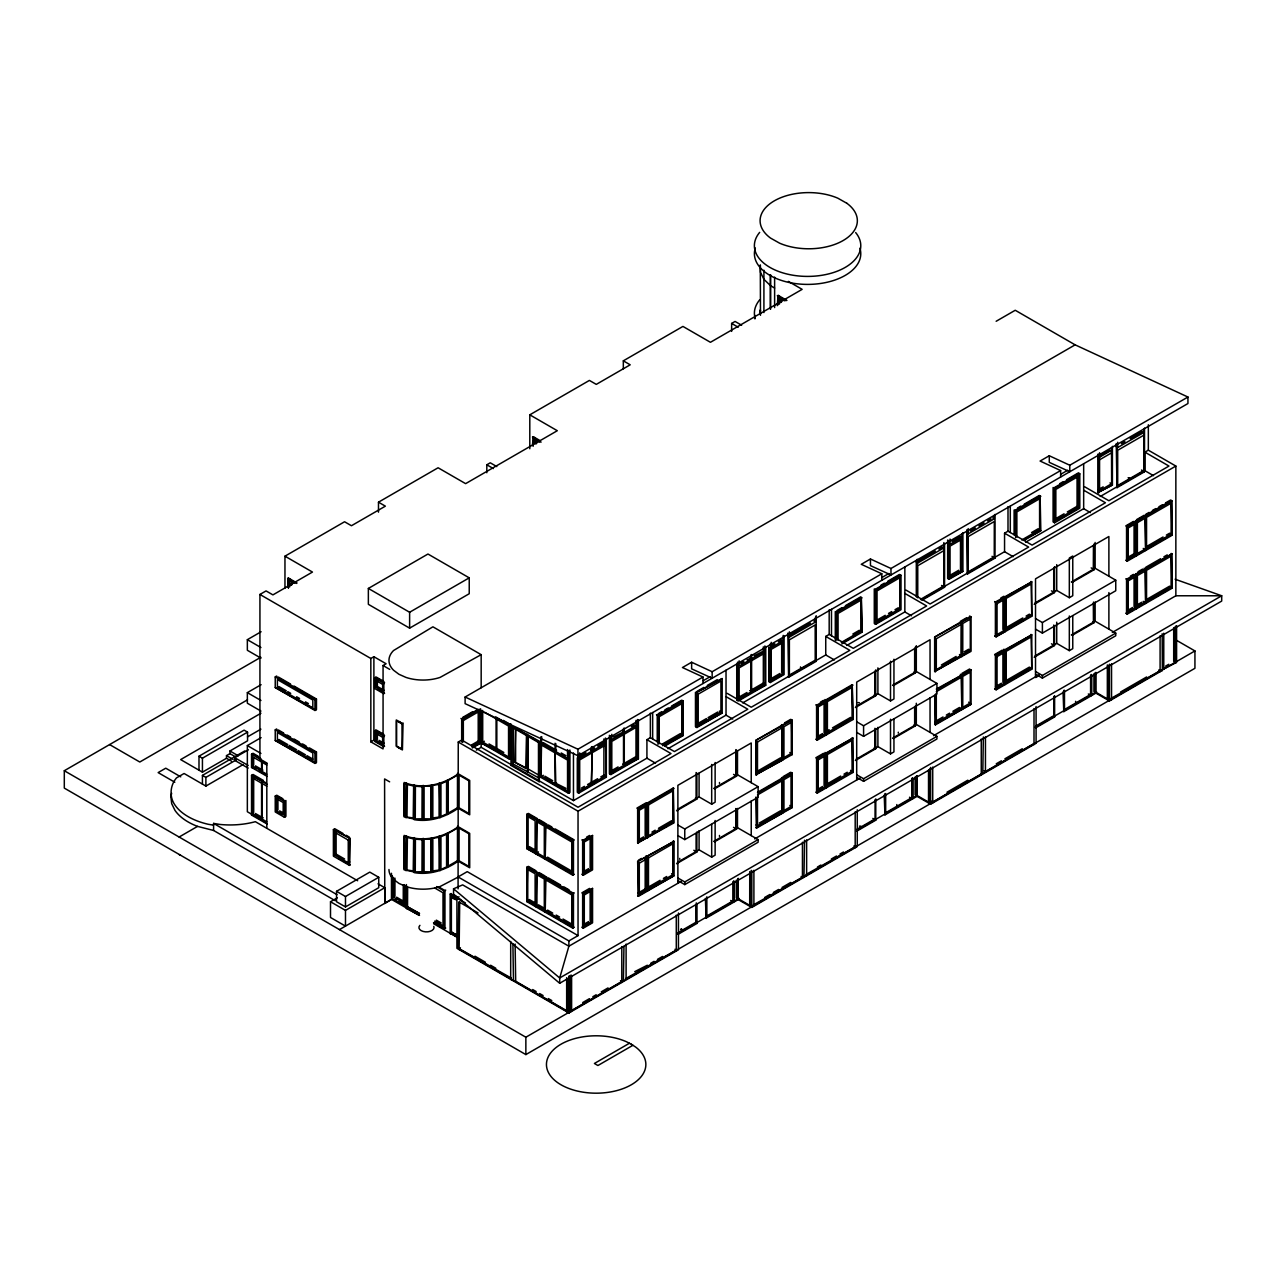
<?xml version="1.0" encoding="UTF-8"?>
<svg xmlns="http://www.w3.org/2000/svg" width="1286" height="1286" viewBox="0 0 1286 1286"><rect width="100%" height="100%" fill="white"/><g stroke="black" fill="none" stroke-linecap="round" stroke-linejoin="round"><path stroke-width="1.5" d="M458.25 808.219C445.47 817.14 429.862 822.349 414.221 819.68L414.349 784.653M422.113 818.796L415.265 818.893L415.41 785.601M458.25 773.802C442.85 784.974 422.178 789.668 404.125 782.467L404.125 816.883L414.349 819.069M421.969 819.407L422.113 786.116M422.885 819.745L423.174 785.328M458.25 861.154C445.47 870.092 429.862 875.3 414.221 872.631L414.349 837.604M422.113 871.731L415.265 871.844L415.41 838.552M458.25 826.737C442.85 837.909 422.178 842.603 404.125 835.418L404.125 869.834L414.349 872.021M421.969 872.342L422.113 839.067M422.885 872.68L423.174 838.279M171.649 793.237L170.845 796.693L171.697 803.654L174.976 810.373A59.269 34.224 0 0 0 197.546 826.384L213.589 830.467L335.244 900.698M406.649 817.221L405.99 817.719L406.408 782.74M413.642 818.009L406.987 817.076L407.389 783.833M413.224 818.571L413.642 785.328M406.649 870.172L405.99 870.654L406.408 835.675M413.642 870.96L406.987 870.027L407.389 836.784M413.224 871.522L413.642 838.279M402.422 723.471L396.281 719.935L396.281 746.394L402.422 749.947L403.065 722.989M405.781 784.074L404.351 783.447L404.351 816.112L405.781 816.755L406.424 783.576M405.781 837.009L404.351 836.382L404.351 869.063L405.781 869.69L406.424 836.527M284.962 588.12L284.962 556.179L344.568 521.762L351.448 525.733L385.366 506.154L378.486 502.183L378.486 512.166M378.486 502.183L438.092 467.766L465.612 483.649L557.304 430.714L529.8 414.831L529.8 448.766M529.8 414.831L589.406 380.415L596.286 384.385L630.204 364.806L623.324 360.836L623.324 368.809M623.324 360.836L682.93 326.419L710.435 342.301L802.142 289.35L788.382 281.409M266.813 828.297L266.813 763.868L259.933 759.897L259.933 594.453L266.057 590.917L272.921 594.888L312.466 572.061L284.962 556.179M287.63 586.384L288.385 578.009L297.098 583.04M532.468 445.02L533.208 436.645L540.152 440.664M777.291 305.666L778.046 295.298L786.936 300.426M486.815 472.734L486.815 464.793L490.255 462.799L496.798 466.593M731.638 331.386L731.638 323.429L735.078 321.452L741.636 325.229M289.012 579.295L288.257 579.729L293.964 583.105M533.095 446.338L533.835 437.931M777.917 304.991L778.673 296.584M260.945 658.127L247.346 650.282L247.346 639.689L261.106 631.747M368.359 588.441L427.965 554.025L469.229 577.848L469.229 593.73L409.623 628.147L368.359 604.324L368.359 588.441L409.623 612.265L469.229 577.848M1175.854 639.93L1194.935 650.941L1194.935 668.302L525.861 1054.584L64.3 788.109L64.3 770.732L260.785 657.291M260.945 711.078L247.346 703.217L247.346 692.64L261.106 684.699M294.012 686.049L316.469 699.021L316.469 709.615L314.974 710.483L275.236 687.544L275.236 676.95L276.731 676.082M247.475 699.841L139.788 762.019L109.599 744.578M275.236 687.544L315.729 710.049L315.729 699.455L275.992 676.516M277.39 687.399L312.82 707.847L312.82 700.034L277.39 679.587L277.39 687.399L278.885 686.531L286.264 690.791M260.929 713.248L180.651 759.592L202.432 772.163L226.497 758.274L231.464 761.135M198.992 770.185L198.992 756.2L244.115 730.143L247.555 732.136L247.555 740.816L229.937 750.992L229.937 753.644L234.904 756.506M370.834 658.48L373.888 656.712L386.121 663.769L383.067 665.537L383.067 748.918L370.834 741.861L370.834 658.48L259.933 594.453M198.992 756.2L202.432 758.193L247.555 732.136M247.475 736.894L260.913 729.146M275.236 676.95L314.974 699.889L316.469 699.021M226.497 758.274L226.497 755.621L229.937 753.644M258.197 818.009L247.346 811.755L247.346 745.575L261.106 737.634M309.556 747.97L316.469 751.972L316.469 762.55L314.974 763.418L275.236 740.479L275.236 729.901L276.731 729.033M202.432 784.09L202.432 775.394L244.838 750.911M248.118 768.08L234.711 760.347L234.711 757.695L248.359 749.818M374.676 677.883L383.839 683.171L383.839 693.765L374.676 688.476L374.676 677.883L376.171 677.015L383.823 681.435M202.432 775.394L205.889 777.387L236.431 759.769M996.152 321.275L1015.233 310.264L1075.128 344.841L1187.942 397.036L1187.942 403.531L577.944 755.718L465.114 703.651L465.114 697.028L1075.128 344.841M384.144 690.341L382.633 691.209L375.866 687.303L375.866 680.439L377.377 679.571L377.377 686.435L382.456 689.36M267.166 776.423L251.542 767.404L251.542 754.159L253.053 753.291L258.261 756.297M275.236 740.479L315.729 762.984L315.729 752.406L275.992 729.467M277.39 740.334L312.82 760.798L312.82 752.985L277.39 732.522L277.39 740.334L278.885 739.466L287.743 744.578M375.866 687.303L377.377 686.435M213.589 825.162L208.284 824.294A59.269 34.224 0 0 1 174.976 805.068C169.141 796.838 170.009 785.521 176.471 777.901L184.091 773.497L205.889 786.084L243.215 764.527M375.866 680.439L382.633 684.345L384.144 683.477M266.781 764.993L252.169 756.554L252.169 765.717L253.68 764.848L253.68 757.518M251.542 767.404L255.769 768.964M267.166 824.069L251.542 815.051L251.542 775.345L266.186 782.933M261.588 761.119L261.588 770.298L262.344 769.864M261.588 770.298L262.858 770.153L255.4 765.861M481.173 654.67L440.069 677.417A34.063 19.676 0 0 1 405.99 677.417L398.949 674.282L393.532 670.215A34.063 19.676 0 0 1 393.532 650.539L432.916 626.812L481.173 654.67L481.173 687.769M275.236 729.901L314.974 752.84L316.469 751.972M179.108 837.025L197.546 826.384M374.676 730.834L383.839 736.122L383.839 746.716L374.676 741.411L374.676 730.834L376.171 729.966L383.823 734.37M375.866 733.39L377.377 732.522L377.377 739.386L375.866 740.254L375.866 733.39L382.633 737.296L384.144 736.428M275.236 796.082L284.399 801.371L285.91 800.503L285.91 816.385L284.399 817.253L275.236 811.964L275.236 796.082L276.731 795.214L282.856 798.735M370.834 741.861L373.888 740.109L384.594 746.282M276.442 798.638L277.937 797.77L277.937 809.923L276.442 810.791L276.442 798.638L283.193 802.544L283.193 814.697L276.442 810.791M266.781 786.164L252.169 777.741L252.169 813.379L253.68 812.511L253.68 776.873M251.542 815.051L253.053 814.183M375.866 740.254L382.633 744.16L384.144 743.276L379.065 740.35M261.588 817.944L262.858 817.816L261.588 817.944L261.588 782.306M462.59 717.475L472.509 711.753M478.215 709.325L461.674 718.874L461.674 741.813M460.935 718.44L462.43 719.308L480.626 708.795M461.835 719.678L463.33 720.546L479.726 711.078L479.726 741.974L471.528 746.7M458.073 888.851L458.25 742.038L461.674 740.045L578.041 807.238L671.003 753.564L646.922 739.659L646.922 758.193L573.46 800.615L481.173 747.327L476.302 750.14M471.673 744.883L478.215 741.106L479.726 741.974M495.705 716.881L509.449 724.822L510.96 723.954L510.976 765.411L539.252 781.727L540.007 741.588L510.976 725.706L539.252 742.022L539.252 781.727M473.264 746.603L480.626 743.212L480.626 710.708M472.364 747.986L480.626 743.212M484.356 741.234L482.845 742.102L508.549 756.956L508.549 726.06L484.565 712.203M481.945 710.853L481.945 743.356L494.724 749.867M334.151 829.229L350.21 838.488L349.454 865.398L333.395 856.138L333.395 829.663L334.907 828.795L342.928 833.424M349.76 861.974L348.249 862.842L334.601 854.965L334.601 832.219L336.112 831.351L336.112 854.097L344.632 859.016M496.075 717.99L496.075 748.87L496.83 748.436L489.034 743.935M457.446 775.12L448.251 780.441L448.251 813.122L457.446 807.801L469.711 814.826L469.711 780.425L457.495 773.368L457.446 807.801M333.395 829.663L350.21 838.488M334.601 832.219L348.249 840.096L349.76 839.228M334.601 854.965L336.112 854.097M481.945 743.356L509.449 759.238L510.96 758.37M539.22 779.943L538.48 780.377L538.48 742.488L540.007 741.588M515.622 761.762L515.622 728.519L514.866 762.196L526.617 768.112L526.617 734.869L525.861 768.546L526.617 768.112M510.976 765.411L513.291 764.077L513.291 728.181M881.81 580.275L881.81 573.781L712.155 671.726L691.627 662.242L682.464 667.53L702.992 677.031L702.992 683.525M1060.628 477.042L1060.628 470.547L890.973 568.492L870.445 558.992L861.282 564.297L881.81 573.781M1187.942 397.036L1069.791 465.243L1049.28 455.758L1040.101 461.047L1060.628 470.547M555.07 743.228L555.07 750.285L555.809 749.851M555.07 750.285L556.565 750.285L543.335 742.649L541.84 743.517L567.544 758.354L567.544 749.529M513.291 764.077L539.188 778.143M465.114 697.028L577.944 749.224L702.992 677.031M336.53 891.327L369.789 872.117L378.743 877.293L378.743 887.71L345.484 906.919L336.53 901.743L336.53 891.327L345.484 896.503L378.743 877.293M703.249 680.68L710.081 676.741M882.067 577.43L888.899 573.492M1060.902 474.196L1067.718 470.258M543.335 775.297L541.84 776.165L567.544 791.003L567.544 760.122L541.84 745.269M540.924 736.782L540.924 777.403L541.679 736.605M579.761 756.409L585.998 752.792M594.55 747.857L590.676 750.092L591.431 750.526L592.171 746.571M597.668 746.057L603.906 742.456L605.401 743.324L579.697 758.177L579.697 752.873M613.406 736.974L624.273 731.573L624.273 728.037M631.313 726.638L634.432 724.838M635.991 720.401L635.991 723.938L637.647 723.841L636.747 724.372M740.752 663.447L743.871 661.647M746.989 659.847L751.619 658.046L751.619 654.526M753.982 655.812L764.993 650.33L764.093 650.845M771.439 645.733L774.847 643.772M778.271 641.794L781.679 639.817L783.19 640.685L783.19 635.397M789.62 635.236L810.485 623.18M917.995 561.114L935.404 551.067M938.876 549.058L942.349 547.048L943.86 547.932L917.754 562.995L916.259 562.127M951.962 541.502L960.497 536.583L962.008 537.452L962.008 533.915M970.174 530.989L975.399 527.983M978.871 525.974L984.095 522.952M987.568 520.959L991.056 518.949M1098.051 457.173L1109.995 450.261M1121.408 443.67L1124.896 441.661M1130.121 438.655L1142.29 431.63L1143.801 432.498L1117.695 447.56L1116.2 446.692M604.661 742.89L605.561 742.376M622.778 731.573L624.273 731.573M750.108 658.046L751.619 658.046M1097.906 458.121L1111.651 450.18M457.446 828.071L448.251 833.376L448.251 866.057L457.446 860.752L469.711 867.777L469.711 833.36L457.495 826.303L457.446 860.752M389.642 781.84L384.594 778.93L384.771 903.447L384.771 887.71L345.484 910.392L345.484 926.129L330.502 917.481L330.502 901.743L337.334 897.805M637.502 719.501L637.502 724.806L611.798 739.643L611.798 734.338M783.19 640.685L771.23 647.597L771.23 642.293M787.868 636.249L789.379 637.117L815.485 622.038L815.485 618.518M962.008 537.452L950.049 544.348L950.049 539.059M966.686 532.999L968.197 533.867L994.303 518.805L994.303 515.268M658.175 713.778L661.534 711.833M664.894 709.888L668.254 707.959M671.63 706.014L681.709 700.179L683.22 701.047L683.22 735.463L664.717 746.153M697.141 691.273L703.876 687.399M707.236 685.454L717.315 679.619M836.993 610.529L842.041 607.619M845.4 605.674L860.527 596.945M881.006 585.114L884.366 583.185M887.742 581.24L899.509 574.44L901.004 575.308L901.004 609.725L875.782 624.289L874.287 623.421L874.287 589.004L875.782 589.872L901.004 575.308M605.401 745.092L579.697 759.93L579.697 790.826L605.401 775.972L603.906 775.104L600.787 776.905M637.502 726.558L611.798 741.411L611.798 772.291L637.502 757.454L637.502 726.558L635.991 725.69L635.991 756.586L622.778 764.222L624.273 764.222L624.273 733.325M722.185 712.974L696.224 727.088L696.224 692.672L722.185 678.558L722.185 712.974L696.964 727.522L695.469 726.654L695.469 692.238M764.848 653.047L739.145 667.884L739.145 698.764L764.848 683.927L763.337 683.059L752.423 689.36M841.864 643.868L862.038 632.23L861.282 597.379L836.061 611.943L836.061 640.621M900.248 574.874L875.043 589.438L875.043 623.855L898.576 610.255M1098.051 458.925L1099.562 459.793L1111.506 452.897M656.487 714.743L657.998 715.611L683.22 701.047M696.224 692.672L722.185 678.558M835.305 640.187L835.305 611.509L836.816 612.377L862.038 597.813M943.86 550.649L917.754 565.711L917.754 597.829M1017.483 508.05L1020.843 506.105M1024.203 504.176L1039.329 495.431M1059.809 483.616L1063.168 481.671M1066.544 479.726L1078.311 472.926L1079.806 473.811L1079.806 508.211L1054.584 522.775L1053.089 521.907L1053.089 487.49L1054.584 488.358L1079.806 473.811M1143.801 435.215L1117.695 450.277L1117.695 486.397L1116.955 485.963L1143.045 470.901M1024.026 540.425L1040.84 530.716L1040.085 495.866L1014.863 510.429L1014.863 535.281M1079.05 473.361L1053.845 487.924L1053.845 522.341M1014.107 534.847L1014.107 509.995L1015.618 510.863L1040.84 496.3M698.218 694.151L720.932 681.033L720.932 711.93L698.218 725.047L698.218 694.151L696.723 693.283M899.75 577.8L877.036 590.917L877.036 621.797L899.75 608.68L899.75 577.8L898.255 576.932M1021.743 539.975L1039.586 529.671L1039.586 498.791L1016.872 511.908L1016.872 537.001M1078.552 476.286L1055.838 489.403L1055.838 520.283L1078.552 507.182L1078.552 476.286L1077.057 475.418L1077.057 506.314L1067.316 511.924M556.565 782.933L555.809 783.367L555.07 752.053L555.07 782.933L565.92 788.334M646.922 739.659L650.362 737.682L674.443 751.587L747.793 709.229L726.027 696.642M742.729 702.879L825.741 654.96L825.741 636.425L829.181 634.448L853.261 648.337L926.627 605.979L904.846 593.409M921.242 599.823L1004.559 551.71L1004.559 533.192L1007.999 531.198L1032.079 545.103L1105.446 502.746L1083.664 490.175M1100.253 496.476L1144.894 470.692L1144.894 452.158L1148.334 450.18L1175.854 466.062L1175.854 595.772L1112.31 632.455M574.215 874.303L572.704 875.171L526.858 848.696L526.858 814.279L528.369 813.411L537.532 818.716M527.758 816.562L535.121 820.822L535.121 851.702L527.758 847.458L527.758 816.562L529.269 815.694M540.924 777.403L568.444 793.285L569.939 792.417L569.939 750.059M581.32 788.157L584.439 786.357M587.557 784.556L597.668 778.705M611.847 770.523L618.084 766.922M739.193 696.996L746.989 692.495M771.439 678.381L779.975 673.462M950.258 575.147L958.793 570.212M1099.755 488.825L1103.179 486.864M393.452 877.341L393.452 897.13L394.947 896.262L394.947 878.113M591.431 783.19L592.171 751.86L591.431 783.19L590.676 782.756M751.619 690.695L750.108 690.695L751.619 690.695L751.619 659.814M392.246 875.637L392.246 898.93L396.056 900.264M339.472 929.601L391.474 899.396L391.474 873.29M783.19 673.334L771.23 680.246L771.23 649.35L783.19 642.453L783.19 673.334L781.679 672.465L781.679 641.585M962.008 570.1L950.049 576.996L950.049 546.116L962.008 539.22L962.008 570.1L960.497 569.232L960.497 540.281M1098.051 489.821L1099.562 490.689L1111.506 483.793L1109.995 482.909M583.201 789.7L602.121 778.769M622.183 767.195L610.143 774.14L610.143 735.753M625.623 765.202L638.403 758.692L638.403 719.999M662.611 743.871L680.455 733.55L681.966 734.435L681.966 703.538L659.252 716.656L659.252 743.678M698.346 723.23L706.448 718.553M708.072 717.62L717.813 711.994M739.209 699.632L749.513 693.668M754.673 690.695L765.749 685.165L765.749 646.488M774.735 679.104L783.335 674.153M852.795 634.062L859.273 630.317L860.784 631.185L860.784 600.305L838.07 613.422L838.07 640.444M877.165 619.997L885.266 615.319M888.513 613.438L891.761 611.557M895.008 609.693L898.255 607.812L899.75 608.68M1097.906 454.151L1097.906 492.538L1112.406 485.031L1112.406 446.338M578.041 758.258L577.301 757.824L577.301 792.24L578.796 793.108L606.317 777.226L606.317 738.534M609.387 735.319L609.387 773.706L610.898 774.574L638.403 758.692M765.749 685.165L738.228 701.063L738.228 662.37M769.575 682.094L768.835 647.244L768.835 681.66L770.33 682.528L784.09 674.587L784.09 635.895M947.653 540.024L947.653 578.411L949.148 579.279L962.909 571.338L962.909 532.645M1097.906 492.538L1112.406 485.031M662.499 745.671L681.966 734.435M841.317 642.421L860.784 631.185M1031.597 532.549L1038.075 528.803L1039.586 529.671M1055.967 518.483L1064.069 513.805M536.776 819.15L536.021 853.984L539.831 855.319M665.65 744.739L669.009 742.794M672.369 740.865L683.22 735.463M844.468 641.505L849.516 638.595M852.875 636.65L856.235 634.705M800.551 667.739L800.503 666.904M1129.574 477.781L1128.111 477.749M920.487 599.389L943.104 586.336M993.548 557.208L967.442 572.286L968.197 572.72L968.197 536.6L994.303 521.521L994.255 557.674M1024.958 539.027L1040.84 530.716M1058.876 519.431L1070.659 512.632M1074.019 510.687L1077.379 508.758M787.916 633.114L788.672 677.224L816.176 661.342L816.176 615.689M922.207 600.128L944.567 587.22L944.567 543.544M966.734 529.88L967.49 573.99L995.01 558.108L995.01 514.432M1116.248 443.557L1116.987 487.667L1144.508 471.785L1144.508 428.109M668.013 748.677L726.027 715.177L732.715 719.051M846.831 645.427L904.846 611.943L911.549 615.801M1025.649 542.194L1083.664 508.693L1090.367 512.567M393.452 897.13L403.274 902.804L404.769 901.936L396.586 897.21M392.246 898.93L405.219 905.553L405.219 886.134M546.711 824.005L545.2 824.873L545.2 859.289L545.955 824.439M458.25 877.036L440.069 886.536A34.063 19.676 0 0 1 405.99 886.536L398.949 883.418L393.532 879.351A34.063 19.676 0 0 1 388.967 869.513M419.525 913.446L407.517 906.807L419.397 913.51M406.408 884.575L406.408 908.398L407.276 907.9M406.408 908.398L419.525 915.294M458.25 742.038L578.041 811.209L1175.854 466.062M436.565 886.568L444.217 890.989L445.712 890.121M527.758 847.458L529.269 846.59L535.153 849.982M526.858 848.696L535.249 852.682M450.277 933.716L451.9 933.668L450.277 933.716L450.277 894.011L451.129 893.513M451.048 934.166L451.048 895.265L456.048 897.483L455.935 899.412M451.37 933.974L451.37 895.088L456.048 897.483M678.445 913.028L678.445 949.791L568.878 1012.95L456.916 948.312L456.916 898.014L459.022 896.808M451.643 894.927C449.586 899.316 462.655 901.631 451.515 896.856M536.937 852.747L544.299 857.006L544.299 826.11L536.937 821.867L536.937 852.747L538.432 851.879M511.249 978.051L459.134 948.618L459.713 901.679M574.215 927.238L572.704 928.106L526.858 901.647L526.858 867.23L528.369 866.362L536.005 870.767M526.858 814.279L572.704 840.755L574.215 839.887L555.295 828.972M527.758 869.513L535.121 873.773L535.121 904.653L527.758 900.393L527.758 869.513L529.269 868.645M586.464 837.234L589.518 835.482M784.605 722.845L790.713 719.324L792.208 720.192L792.208 754.609L755.83 774.751L755.83 740.334L791.469 719.758L792.208 754.609M820.404 702.172L823.474 700.404M966.477 617.843L960.353 621.379L961.864 622.247L961.864 656.648L961.108 656.214M1000.765 598.054L1003.819 596.286L1005.314 597.154L1005.314 631.571L995.396 636.425L995.396 602.009L1031.79 581.867L1031.79 616.283L996.152 636.859L994.641 635.991M1133.448 521.441L1125.813 525.845L1127.308 526.73L1172.012 500.913L1172.012 535.33L1127.308 561.13L1125.813 560.262M1136.503 519.673L1144.154 515.268L1145.649 516.136L1145.649 550.553L1144.749 518.419L1137.387 522.663L1135.876 521.794M1145.794 514.32L1149.089 512.407M1152.385 510.51L1155.68 508.597M1158.975 506.7L1162.271 504.803M1165.566 502.89L1170.517 500.045L1172.012 500.913M673.285 787.98L637.647 808.556L637.647 842.973L674.041 822.831L673.285 787.98L673.285 822.397L669.99 824.31M815.822 739.241L817.333 740.109L852.972 719.533L852.216 684.682L816.578 705.258L816.578 739.675L829.052 732.457M934.649 637.084L970.287 616.508L970.287 650.925L934.649 671.501L934.649 637.084L971.043 616.942L971.043 651.359L934.649 671.501M581.883 839.887L583.378 840.755L592.557 835.466L592.557 869.883L583.378 875.171L581.883 874.303M646.826 837.668L647.581 838.102L647.581 803.702L646.07 802.834L636.908 808.122L638.403 808.99L674.041 788.414M755.83 740.334L792.208 720.192M815.822 704.824L817.333 705.692L852.972 685.116M994.641 601.575L996.152 602.443L1031.79 581.867M637.808 809.36L639.303 810.228L646.665 805.984L646.665 836.865L639.303 841.124L637.808 840.256L643.691 836.848M646.971 804.071L648.482 804.94L673.141 790.697L673.141 821.577L648.482 835.82L646.971 834.952M755.975 741.138L757.486 742.006L782.145 727.763L782.145 758.66L757.486 772.886L755.975 772.018M934.793 637.904L936.304 638.772L960.963 624.53M970.126 619.225L962.764 623.485L962.764 654.365L970.126 650.121L968.631 649.253L964.211 651.793M995.541 602.829L997.052 603.697L1004.414 599.437L1004.414 630.317L997.052 634.577L995.541 633.709M1004.72 597.524L1006.215 598.392L1030.89 584.149L1029.379 583.281M1126.713 527.099L1128.208 527.967L1135.586 523.707L1135.586 554.604L1128.208 558.847L1126.713 557.979M1171.112 503.196L1146.549 517.374L1146.549 548.254L1171.112 534.076L1171.112 503.196L1169.617 502.328M536.776 872.085L536.021 906.935L536.776 906.501L529.141 902.097M433.511 922.753L444.217 928.926L445.712 928.058M456.385 934.713L451.37 932.125L457.848 935.71M546.711 876.956L545.2 877.824L545.2 912.224L545.955 877.39M719.453 783.383L719.485 782.499M859.321 702.638L857.794 702.654M677.384 809.441L699.086 796.918L699.086 773.095M713.73 788.463L737.489 774.751L737.489 750.911M856.203 706.207L877.904 693.668L877.904 667.868M892.548 685.229L916.307 671.501L916.307 645.685M1035.021 602.957L1056.722 590.435L1056.722 564.618M1071.367 581.979L1095.125 568.267L1095.125 542.451M676.565 810.791L696.883 799.056L696.883 773.143M714.598 788.816L736.621 776.117L736.621 750.204M855.383 707.541L875.702 695.806L875.702 669.91M893.432 685.583L915.439 672.867L915.439 646.971M1034.201 604.307L1054.52 592.573L1054.52 566.66M1072.251 582.333L1094.257 569.634L1094.257 543.721M571.804 872.889L573.315 872.021L547.611 857.167L546.1 858.035L571.804 872.889L571.804 841.992L546.1 827.155M527.758 900.393L529.269 899.525L535.153 902.933M526.858 901.647L527.614 866.796L573.46 893.272L573.46 927.672L564.859 922.721M588.666 868.613L582.783 872.021L584.294 872.889L591.656 868.629L591.656 837.749L584.294 841.992L584.294 872.889M651.906 832.106L655.201 830.209M658.48 828.313L671.63 820.709L673.141 821.577M757.615 771.07L780.634 757.792L782.145 758.66M822.622 733.55L816.723 736.942L818.234 737.81L825.596 733.567L825.596 702.67L818.234 706.93L818.234 737.81M829.181 729.757L825.901 731.654L827.396 732.522L852.071 718.279L852.071 687.399L827.396 701.642L827.396 732.522M832.476 727.86L850.56 717.411L852.071 718.279M941.368 664.991L956.173 656.439M1006.359 627.472L1022.804 617.971M1026.099 616.074L1029.379 614.178L1030.89 615.046L1006.215 629.288L1004.72 628.42M1128.176 557.127L1134.075 553.736L1135.586 554.604M1146.694 546.454L1163.058 537.001M1166.338 535.105L1169.617 533.208L1171.112 534.076M791.308 753.355L783.946 757.615L783.946 726.719L791.308 722.475L791.308 753.355L789.813 752.487M934.793 668.784L936.304 669.652L960.963 655.41L961.108 621.813M1135.876 552.691L1137.387 553.559L1144.749 549.299L1143.238 548.431M588.747 871.201L582.638 874.737L582.638 840.321L592.557 835.466M637.647 842.973L666.678 826.207M755.83 774.751L783.045 759.897L783.045 725.481L781.534 724.613M783.817 758.579L786.871 756.811M832.363 730.561L835.675 728.648M838.986 726.735L847.249 721.96M1006.215 630.172L1029.379 616.814M1144.894 550.119L1126.552 560.696L1126.552 526.279L1171.257 500.479L1172.012 535.33M1146.549 549.154L1156.435 543.448M1159.731 541.551L1169.617 535.844M459.134 948.618L460.468 947.846M459.134 949.598L459.713 948.28M699.086 796.918L711.688 804.2L715.129 802.207L715.129 762.502M877.904 693.668L890.507 700.95L893.947 698.973L893.947 659.252M1069.325 597.717L1072.765 595.723L1072.765 556.018L1069.325 558.011L1069.325 597.717L1056.722 590.435M536.937 905.698L544.299 909.941L544.299 879.061L536.937 874.802L536.937 905.698L538.432 904.83L544.332 908.221M526.858 867.23L572.704 893.706L574.215 892.838M677.883 825.033L684.763 829.004L758.113 786.662L758.113 797.24L684.763 839.597L677.883 835.627M856.701 721.8L863.581 725.77L936.931 683.413L936.931 694.006L863.581 736.364L856.701 732.393M1035.519 618.566L1042.399 622.537L1115.75 580.179L1115.75 590.756L1042.399 633.114L1035.519 629.143M546.1 880.106L571.804 894.943L573.315 894.075M589.518 888.417L581.883 892.838L583.378 893.706L592.557 888.401L592.557 922.818L583.378 928.106L581.883 927.238M638.435 860.189L641.489 858.421M783.061 776.68L790.713 772.259L792.208 773.127L792.208 807.544L756.57 828.12L755.83 797.095M823.474 753.355L815.822 757.759L817.333 758.627L852.972 738.051L852.972 772.468L817.333 793.044L815.822 792.176M961.896 673.43L969.531 669.025M1002.292 650.105L994.641 654.526L996.152 655.394L1031.79 634.818L1031.79 669.234L996.152 689.81L994.641 688.942M1130.394 576.144L1133.448 574.392M1138.03 571.74L1142.611 569.087M1145.794 567.255L1160.631 558.703M1163.926 556.79L1167.222 554.893M637.647 861.491L674.041 841.349L674.041 875.766L638.403 896.342L637.647 861.491L674.041 841.349M757.486 792.321L791.469 772.693M852.972 738.051L816.578 758.193L816.578 792.61L825.741 787.321M936.304 689.071L971.043 669.893L971.043 704.31L935.388 724.886L934.649 695.774M1031.79 634.818L995.396 654.96L995.396 689.376L1007.87 682.175M1125.813 613.213L1127.308 614.081L1172.012 588.265L1172.012 553.848L1126.552 579.23L1126.552 613.647L1132.677 610.111M758.226 792.755L792.208 773.127M937.044 689.505L971.043 669.893M1125.813 578.796L1127.308 579.664L1172.012 553.848M582.783 894.075L584.294 894.943L591.656 890.684L591.656 921.58L584.294 925.824L582.783 924.955L588.666 921.564M637.808 862.311L639.303 863.179L646.665 858.919L646.665 889.816L639.303 894.059L637.808 893.191L645.17 888.947L646.665 889.816M646.971 857.006L648.482 857.875L673.141 843.648L673.141 874.528L648.482 888.771L646.971 887.903L660.12 880.299M757.486 794.957L782.145 780.715L782.145 811.595L757.486 825.837L755.975 824.969M791.308 775.41L783.946 779.67L783.946 810.55L791.308 806.306L791.308 775.41L789.813 774.542M816.723 759.013L818.234 759.881L825.596 755.621L825.596 786.502L818.234 790.761L816.723 789.893L822.622 786.485M936.304 691.707L960.963 677.465M970.126 672.176L962.764 676.436L962.764 707.316L970.126 703.056L968.631 702.188M995.541 655.764L997.052 656.632L1004.414 652.388L1004.414 683.268L997.052 687.528L995.541 686.66L1001.44 683.252M1004.72 650.475L1006.215 651.343L1030.89 637.1L1029.379 636.232M1144.749 571.37L1137.387 575.614L1137.387 606.494L1135.876 605.626L1141.775 602.234M679.715 859.273L679.747 858.389M719.453 836.334L719.485 835.45M898.271 733.084L898.303 732.2M677.384 862.392L699.086 849.853L699.086 830.611M713.73 841.414L737.489 827.686L737.489 808.428M856.203 759.142L877.904 746.619L877.904 727.362M892.548 738.164L916.307 724.452L916.307 703.265M1035.021 655.908L1056.722 643.37L1056.722 622.199M1071.367 634.93L1095.125 621.202L1095.125 601.961M676.565 863.726L696.883 852.007L696.883 832.074M714.598 841.767L736.621 829.052L736.621 809.119M855.383 760.492L875.702 748.757L875.702 728.824M893.432 738.518L915.439 725.818L915.439 705.885M1034.201 657.242L1054.52 645.524L1054.52 625.591M1072.251 635.284L1094.257 622.569L1094.257 602.652M552.739 913.092L547.611 910.118L546.1 910.986L571.804 925.824L573.315 924.955L563.027 919.024M663.415 878.402L666.711 876.505M759.27 823.072L780.634 810.727L782.145 811.595M840.69 776.053L825.901 784.605L827.396 785.473L852.071 771.23L852.071 740.334L827.396 754.577L827.396 785.473M843.986 774.156L847.265 772.259M943.008 716.977L934.793 721.735L936.304 722.603L960.963 708.361L959.452 707.493L952.878 711.287M946.303 715.08L949.598 713.183M1006.359 680.407L1029.379 667.112L1030.89 667.981L1006.215 682.223L1004.72 681.355M1132.596 607.522L1126.713 610.93L1128.208 611.798L1135.586 607.539L1135.586 576.658L1128.208 580.902L1128.208 611.798M1146.694 599.389L1169.617 586.159L1171.112 587.027L1171.112 556.147L1146.549 570.325L1146.549 601.205L1171.112 587.027M1137.387 606.494L1144.749 602.25L1143.238 601.382M591.801 922.383L582.638 927.672L582.638 893.272L592.557 888.401M637.647 895.908L674.041 875.766M755.83 827.686L783.045 812.832L783.045 778.432L781.534 777.564M783.817 811.53L792.208 807.544M830.708 784.46L840.642 778.721M843.938 776.808L847.249 774.895M934.649 724.452L971.043 704.31M1011.182 680.262L1029.379 669.749M1135.731 608.358L1148.189 601.157M1151.484 599.244L1167.961 589.744M699.086 849.853L711.688 857.135L715.129 855.158L715.129 820.5M877.904 746.619L890.507 753.901L893.947 751.908L893.947 719.179M1056.722 643.37L1069.325 650.652L1072.765 648.674L1072.765 615.946M578.041 935.613L467.236 871.651L458.073 876.939L568.878 940.918L578.041 935.613L578.041 811.209M510.687 979.353L515.686 981.572L515.107 944.037M681.291 881.312L568.878 946.207L559.699 977.971L559.699 983.276L1221.7 601.076L1221.7 595.772L1175.131 579.23M754.689 838.922L860.109 778.062M933.523 735.688L1038.927 674.828M1035.696 677.561L1039.136 675.584M513.468 980.302L512.905 943.876M677.883 877.984L684.763 881.955L758.113 839.597L758.113 842.25L684.763 884.607L677.883 880.637M856.701 774.751L863.581 778.721L936.931 736.364L936.931 739L863.581 781.358L856.701 777.387M1035.519 671.501L1042.399 675.471L1115.75 633.114L1115.75 635.766L1042.399 678.124L1035.519 674.153M860.864 826.175L859.402 826.142M896.84 805.406L896.792 804.554M1075.659 702.156L1075.61 701.32M678.108 932.575L695.517 922.528L696.964 923.428L678.06 934.343M732.2 901.357L706.094 916.42L706.85 916.854L706.85 896.792M856.926 829.325L874.335 819.295M1035.744 726.092L1053.154 716.045L1054.616 716.945L1035.696 727.86M1089.837 694.874L1063.731 709.936L1064.486 710.37L1064.486 690.309M677.77 933.636L737.778 898.994L737.778 879.126M738.984 898.303L738.228 898.737L751.988 906.678M857.682 829.775L917.063 795.487L929.087 802.432M1035.021 727.378L1095.431 692.511L1095.431 672.642M1096.62 691.82L1095.881 692.254L1109.625 700.195L525.861 1037.223L64.3 770.732M705.387 898.351L706.143 918.124L738.228 899.605L738.228 878.322M856.878 831.094L875.782 820.179L875.782 798.895M884.205 795.102L884.961 814.89L917.063 796.355L917.063 775.635M1063.024 691.868L1063.779 711.64L1095.881 693.122L1095.881 672.385M515.107 980.945L566.66 1010.7L567.994 1009.928M566.66 1011.664L569.457 1012.612M582.687 1002.566L589.454 998.659M592.83 996.714L596.206 994.753M601.285 991.827L608.037 987.921M647.324 965.239L634.737 971.637M650.716 963.294L654.092 961.333M657.467 959.388L662.547 956.462M750.461 905.794L749.706 906.228L749.738 871.603M764.672 897.483L769.896 894.477M773.368 892.468L778.577 889.462M782.049 887.453L790.745 882.437M817.414 867.053L820.886 865.044M831.303 859.016L836.511 856.01M839.999 854L843.471 852.007M929.28 802.544L928.524 802.978L928.524 770.089M946.978 792.24L967.828 780.2M996.232 763.804L1001.44 760.798M1004.913 758.788L1022.29 748.757M1108.098 699.311L1107.342 699.745L1107.342 664.926M1120.572 692.013L1146.646 676.966M1165.518 666.18L1168.797 664.299M570.277 1009.735L571.611 1010.507L621.797 981.523L621.797 946.576M625.526 978.71L676.291 950.065L676.291 915.102M753.323 904.926L802.448 877.229L802.448 842.266M806.627 875.782L806.049 874.48L855.19 846.783L855.19 811.836M931.385 801.242L932.72 802.014L981.266 773.979L981.266 739.032M984.111 770.796L985.446 771.568L1034.008 743.549L1034.008 708.586M1111.538 699.745L1110.959 698.443L1160.101 670.745L1160.101 635.782M1110.59 699.632L1194.935 650.941M737.489 879.495L737.489 899.171L751.812 907.434L857.264 846.558L857.264 809.794M916.307 776.262L916.307 795.921L930.63 804.2L1036.082 743.308L1036.082 706.561M1095.125 673.012L1095.125 692.688L1109.448 700.95L1162.174 670.504M1161.612 670.183L1176.594 662.386L1176.594 625.639M629.433 1043.251L594.405 1063.474L597.91 1065.515L632.937 1045.277M398.949 721.928L399.785 721.559M398.949 748.404L399.785 748.034M559.699 983.276L453.556 894.124L453.556 888.819L462.655 884.881L568.878 946.207L568.878 940.918M432.417 785.328L439.089 784.412L439.089 817.076L432.417 818.009M432.417 838.279L439.089 837.347L439.089 870.027L432.417 870.96M423.946 786.116L430.794 786.212L430.794 818.893L423.946 818.796M423.946 839.067L430.794 839.163L430.794 871.844L423.946 871.731M1175.854 595.772L1221.7 595.772L559.699 977.971L453.556 888.819M415.265 786.212L421.969 786.727M415.265 839.163L421.969 839.662M213.589 830.467L213.589 823.41L219.906 824.439A59.269 34.224 0 0 0 255.351 821.69L357.653 880.749M406.987 784.412L413.224 785.907M406.987 837.347L413.224 838.842M179.108 854.547L180.458 855.174M770.539 285.733L774.622 288.032M1144.894 452.158L1168.974 466.062L1108.886 500.752L1084.805 486.864M1144.894 470.692L1153.494 475.659M1141.518 470.017L1144.508 471.785M777.291 295.732L785.971 300.747M777.917 297.018L784.476 300.811M1135.731 520.991L1136.486 555.841L1135.731 555.407M1077.057 506.314L1078.552 507.182M1038.075 497.923L1039.586 498.791M731.638 323.429L738.196 327.223M1144.154 568.203L1145.649 569.071L1145.649 603.488L1144.894 568.637M1172.012 588.265L1171.257 553.414M1135.731 573.942L1136.486 608.792M1095.125 568.267L1115.75 580.179M1091.187 567.898L1094.257 569.634M992.792 517.936L994.303 518.805M1135.586 607.539L1134.075 606.67L1134.075 577.719M1004.559 533.192L1028.639 547.08L930.051 604.002L905.987 590.097M1004.559 551.71L1013.159 556.677M992.02 556.324L995.01 558.108M1051.45 590.837L1054.52 592.573M1095.125 621.202L1115.75 633.114M1092.714 621.733L1094.257 622.569M1158.75 669.974L1160.101 670.745M1160.101 671.71L1159.522 670.408M962.909 571.338L948.393 578.845L948.393 540.458M1004.414 599.437L1002.919 598.569L1002.919 629.449L1004.414 630.317M1031.79 616.283L1031.034 581.433M1051.45 643.788L1054.52 645.524M941.577 585.452L944.567 587.22M969.531 616.074L971.043 616.942M1095.431 692.511L1093.92 691.643L1093.92 673.768M1090.239 693.765L1091.734 694.633L1091.734 674.78M1088.31 693.99L1091.284 695.758L1091.284 674.491M1003.819 649.237L1005.314 650.105L1005.314 684.506L1004.559 684.072M1031.79 669.234L1031.034 634.384M959.452 654.542L960.963 655.41M1004.414 683.268L1002.919 682.4L1002.919 653.449M960.353 674.314L961.864 675.182L961.864 709.599L961.108 674.748M532.468 437.079L541.133 442.095M533.095 438.365L539.654 442.159M862.038 632.23L861.282 597.379M916.307 671.501L936.931 683.413M913.896 672.015L915.439 672.867M1034.008 743.549L1034.008 744.514M813.974 621.17L815.485 622.038M825.741 636.425L849.821 650.33L751.233 707.236L727.169 693.347M825.741 654.96L834.341 659.927M486.815 464.793L493.358 468.57M816.176 661.342L814.729 660.457L788.623 675.52L789.379 675.954L789.379 639.833L815.485 624.771L815.485 660.891L815.437 625.173M874.158 694.97L875.702 695.806M916.307 724.452L936.931 736.364M913.896 724.966L915.439 725.818M982.793 773.416L983.356 736.991M981.266 773.979L981.266 774.96M825.001 699.52L826.496 700.388L826.496 734.804L825.741 734.37M852.972 719.533L852.216 684.682M737.489 666.212L736.733 665.778L736.733 700.179M874.158 747.905L875.702 748.757M825.596 733.567L824.085 732.698L824.085 703.747M932.72 802.994L932.141 801.692M909.491 797.224L911.758 798.542L911.758 778.48M780.634 726.895L782.145 727.763M825.001 752.471L826.496 753.339L826.496 787.755M850.56 770.362L852.071 771.23M852.972 772.468L852.216 737.617M719.437 711.062L720.932 711.93M825.596 786.502L824.085 785.633L824.085 754.753M872.808 818.41L875.782 820.179M780.634 779.846L782.145 780.715M737.489 774.751L758.113 786.662M789.813 805.438L791.308 806.306M733.55 774.381L736.621 776.117M853.84 846.011L855.19 846.783M855.19 847.747L854.611 846.445M635.991 723.938L637.502 724.806M646.922 758.193L655.522 763.161M635.991 756.586L637.502 757.454M695.34 798.204L696.883 799.056M671.63 789.829L673.141 790.697M737.489 827.686L758.113 839.597M733.55 827.332L736.621 829.052M287.63 578.443L296.31 583.442M803.975 876.666L804.538 840.24M801.114 876.457L802.448 877.229M802.448 878.193L801.885 876.891M606.317 777.226L605.401 738.035M561.243 752.985L565.92 755.686M503.324 720.417L508.484 723.391M541.679 742.552L542.579 743.083M538.48 742.488L511.764 727.072L511.764 764.961M479.726 711.078L478.215 710.21L478.215 741.106M383.067 665.537L389.738 669.395M693.813 850.271L696.883 852.007M375.416 677.449L384.594 682.737M497.586 748.87L503.823 752.471M544.894 776.197L552.691 780.698M496.075 748.87L496.83 749.304L496.83 718.424M646.665 836.865L645.17 835.996L645.17 805.116M498.164 751.844L510.204 758.804L510.204 724.388M528.192 769.012L539.188 775.362L539.188 742.118M546.839 779.943L558.88 786.903M562.32 788.881L565.76 790.874M514.866 762.196L525.861 768.546M378.486 689.81L384.594 693.331M737.778 898.994L736.283 898.126L736.283 880.251M730.657 900.473L732.94 901.791L732.94 881.714M646.07 855.769L647.581 856.637L647.581 891.053L646.826 890.619M646.665 858.919L645.17 858.051L645.17 888.947M671.63 873.66L673.141 874.528M247.346 639.689L260.945 647.533M539.059 819.584L545.168 823.12M548.415 825.001L551.855 826.978M375.416 730.4L384.594 735.688M278.467 677.079L290.556 684.056M287.743 691.643L290.7 693.347M296.6 696.755L299.558 698.459M305.457 701.867L308.415 703.571M591.656 868.629L590.145 867.761L590.145 836.881M681.291 928.974L682.046 929.408L680.583 929.376M542.901 857.087L545.955 858.855M549.395 860.832L552.835 862.826M556.275 864.803L566.579 870.767M570.019 872.744L573.46 874.737L573.46 840.321L527.614 813.845L527.614 848.262M247.346 692.64L260.945 700.484M674.957 949.293L676.291 950.065M676.291 951.029L675.713 949.727M539.059 872.535L545.168 876.071M548.415 877.936L560.455 884.897M563.895 886.874L569.055 889.848M278.467 730.03L283.643 733.02M287.099 735.013L290.556 737.007M294.012 739L299.204 741.99M302.644 743.983L306.1 745.976M289.221 745.43L296.6 749.69M298.079 750.542L305.457 754.802M306.936 755.67L312.836 759.078M591.656 921.58L590.145 920.712L590.145 889.816M556.179 915.069L559.603 917.047M538.304 907.386L541.374 909.154M549.395 913.783L561.419 920.728M247.346 745.575L260.945 753.435M260.978 758.74L252.297 753.725L252.297 766.97M251.542 754.159L267.166 763.193M229.937 750.992L238.215 755.766M252.169 765.717L266.781 774.156M623.372 980.929L623.951 946.432M259.242 770.973L266.186 774.992M234.711 757.695L248.118 765.427M620.463 980.752L621.797 981.523M621.797 982.504L621.218 981.202M226.497 755.621L233.12 759.447M253.053 774.477L263.469 780.489M251.542 775.345L267.166 784.364M452.72 894.429L457.446 897.162M438.847 887.018L444.956 890.555L444.956 928.492L434.266 922.319M456.932 897.467L450.614 893.818L450.614 933.523M457.398 897.628L460.886 899.637M450.277 894.011L456.594 897.66M456.916 898.014L465.403 902.917M451.048 895.265L457.382 898.93M346.143 835.273L349.358 837.138M275.992 795.648L285.154 800.937L285.154 816.819M434.829 888.047L443.011 892.773L443.011 925.743L434.829 921.017M459.134 902.016L478.038 912.931M279.625 810.887L283.016 812.848M277.519 812.398L280.573 814.167M338.974 858.469L350.21 864.964M378.02 883.82L384.771 887.71M255.4 813.508L260.608 816.514M252.169 813.379L266.781 821.802M436.324 920.149L441.243 922.994M259.242 818.619L266.379 822.751M399.11 902.016L405.219 905.553M180.763 776.857L165.749 768.192L158.13 772.597L174.8 782.226M456.385 936.578L451.643 933.829L451.643 931.98M419.284 915.439L391.474 899.38L384.771 903.447M433.607 923.702L457.72 937.623M474.968 956.205L485.385 962.217M490.593 965.239L495.801 968.245M532.677 989.529L536.149 991.538M539.622 993.548L543.094 995.541M548.302 998.547L551.774 1000.556M458.073 948.312L458.732 902.258M458.073 948.409L569.457 1012.725L569.457 975.865M213.589 823.41L336.98 894.654M330.502 901.743L345.484 910.392M439.41 782.82L440.069 817.719L439.41 817.221M439.41 835.755L440.069 870.654L439.41 870.172M770.41 285.605L763.916 279.303L760.476 272.262L760.299 264.932L760.476 315.295M431.437 784.701L431.437 819.118M431.437 837.636L431.437 872.053M760.299 309.926L760.38 313.591M1175.854 626.073L1175.854 662.82M1175.195 626.587L1175.195 662.338L1173.7 661.47L1173.7 627.697M1163.766 633.194L1163.766 668.945M1162.174 633.757L1162.367 670.617M1148.334 424.75L1148.334 450.18M1143.801 428.961L1143.752 471.351M1137.387 522.663L1137.387 553.559M1134.075 524.768L1134.075 553.736M1128.208 527.967L1128.208 558.847M1127.308 526.73L1127.308 561.13M1127.308 579.664L1127.308 614.081M1117.695 442.271L1117.695 447.56M1116.987 443.991L1116.987 487.667M1111.506 447.608L1111.651 484.597M1111.538 663.817L1111.538 698.78M1109.448 664.203L1109.448 700.95M1108.886 576.208L1108.886 536.503L1035.519 578.845L1035.519 676.806M1108.886 592.573L1108.886 629.143M1108.886 665.264L1108.886 700.629M1099.562 452.736L1099.562 458.041M1099.562 459.793L1099.562 490.689M1098.662 454.28L1098.662 492.972M1093.598 569.151L1093.598 545.184L1093.47 569.216M1093.598 604.115L1093.598 622.086L1093.47 602.089M1090.592 675.23L1090.592 695.308M1083.664 463.699L1083.664 508.693M1069.791 465.243L1069.791 471.737L1049.28 462.365L1049.28 455.758M1069.325 615.994L1069.325 650.652M1063.779 690.373L1063.779 711.64M1054.584 488.358L1054.584 522.775M1054.616 695.662L1054.616 716.945M1053.909 696.417L1053.909 716.479L1053.861 697.157M1053.732 568.074L1053.732 592.155M1053.732 625.044L1053.732 645.106M1042.399 622.537L1042.399 633.114M1042.399 675.471L1042.399 678.124M1040.085 495.866L1040.085 530.282M1015.618 510.863L1015.618 537.628M1010.298 506.057L1010.298 532.517M1007.999 506.62L1007.999 531.198M1006.215 598.392L1006.215 629.288M1006.215 651.343L1006.215 682.223M997.052 603.697L997.052 634.577M997.052 656.632L997.052 687.528M996.152 602.443L996.152 636.859M996.152 655.394L996.152 689.81M985.446 736.621L985.446 771.568M970.287 669.459L970.287 703.876M968.197 528.578L968.197 533.867M967.49 530.314L967.49 573.99M949.148 540.586L949.148 579.279M943.86 542.628L943.811 586.786M936.304 638.772L936.304 669.652M936.304 693.636L936.304 722.603M935.388 637.518L935.388 671.935M935.388 694.295L935.388 724.886M932.72 767.067L932.72 802.014M930.63 767.437L930.63 804.2M930.051 679.442L930.051 639.737L856.701 682.094L856.701 780.039M930.051 697.735L930.051 732.393M930.051 768.514L930.051 803.863M917.754 559.458L917.754 562.995M917.063 559.426L917.063 597.154M916.596 775.892L916.596 795.745L915.102 794.877L915.102 777.001M916.307 560.985L916.307 596.72M914.651 648.369L914.651 672.449M914.651 707.348L914.651 725.4M912.915 778.014L912.915 797.883M912.465 777.725L912.465 799.008L910.97 798.14L884.913 813.186L885.668 813.62L885.668 793.542M904.846 566.933L904.846 611.943M890.973 568.492L890.973 574.987L870.445 565.615L870.445 558.992M890.507 661.245L890.507 700.95M890.507 719.244L890.507 753.901M884.961 793.607L884.961 814.89M875.782 589.872L875.782 624.289M875.043 671.356L874.946 695.372L874.914 671.324M875.043 730.303L874.946 748.323L874.914 728.278M875.091 799.651L875.043 819.745M863.581 725.77L863.581 736.364M863.581 778.721L863.581 781.358M836.816 612.377L836.816 639.142M831.479 609.291L831.479 635.766M829.181 609.853L829.181 634.448M818.234 759.881L818.234 790.761M817.333 705.692L817.333 740.109M817.333 758.627L817.333 793.044M815.437 617.232L815.437 621.202M806.627 839.854L806.627 874.818M791.469 774.606L791.469 807.11M789.379 631.812L789.379 637.117M788.672 633.548L788.672 677.224M782.29 726.96L782.29 759.463M782.29 779.911L782.29 812.398M781.454 298.272L781.454 302.178M780.698 298.706L780.698 302.612M779.445 296.134L779.445 304.107M778.384 295.491L778.384 303.432M774.622 277.117L774.622 307.595M770.539 274.802L770.539 309.203M770.41 274.69L770.41 309.09M770.33 643.836L770.33 682.528M764.848 645.99L764.993 684.731M763.916 270.205L763.916 312.578M763.337 646.874L763.337 650.411L764.848 651.279L739.145 666.116L739.145 660.827M763.337 652.179L763.337 683.059M757.486 742.006L757.486 772.886M757.486 796.886L757.486 825.837M756.57 740.768L756.57 775.185M756.57 797.529L756.57 828.12M753.901 870.3L753.901 905.264M751.812 870.686L751.812 907.434M751.233 782.692L751.233 742.97L677.883 785.328L677.883 883.273M751.233 800.969L751.233 835.627M751.233 870.349L751.233 907.112M750.863 654.96L750.863 658.48M750.863 660.248L750.863 691.129M737.489 662.242L737.489 700.613M735.962 751.667L735.962 775.619M735.962 808.605L735.962 828.57M735.833 749.609L735.833 775.699M735.833 808.572L735.833 828.634M734.097 881.264L734.097 901.116M733.647 880.958L733.647 902.242M726.027 670.183L726.027 715.177M712.155 671.726L712.155 678.22L691.627 668.849L691.627 662.242M711.688 764.479L711.688 804.2M711.688 824.406L711.688 857.135M706.143 898.785L706.143 918.124M696.964 693.106L696.964 727.522M696.964 904.074L696.964 923.428M696.273 902.901L696.273 922.962L696.224 905.569M696.096 772.548L696.096 798.638M696.096 833.521L696.096 851.589M684.763 829.004L684.763 839.597M684.763 881.955L684.763 884.607M682.464 735.029L682.464 700.613L657.242 715.177L657.242 741.942M673.285 840.915L673.285 875.332M657.998 715.611L657.998 744.289M652.661 712.54L652.661 739M650.362 713.103L650.362 737.682M648.482 804.94L648.482 835.82M648.482 857.875L648.482 888.771M639.303 810.228L639.303 841.124M639.303 863.179L639.303 894.059M638.403 808.99L638.403 843.407M638.403 861.925L638.403 896.342M637.647 719.871L637.647 758.258M626.105 944.085L626.105 979.032M623.517 728.471L623.517 732.007M623.517 733.759L623.517 764.656M610.898 735.881L610.898 774.574M603.906 738.936L603.906 742.456M603.906 746.153L603.906 775.104M591.431 747.005L591.431 750.526M584.294 894.943L584.294 925.824M583.378 840.755L583.378 875.171M583.378 893.706L583.378 928.106M578.796 754.416L578.796 793.108M577.944 749.224L578.041 792.674M573.46 752.969L573.46 800.615M572.704 840.755L572.704 875.171M572.704 893.706L572.704 928.106M571.804 894.943L571.804 925.824M571.611 975.544L571.611 1010.507M570.984 974.981L570.984 1011.728M569.2 750.494L569.2 792.851M568.878 976.187L568.878 1012.95M568.444 750.735L568.444 793.285M567.351 978.614L567.351 1011.503M566.66 977.682L566.66 1010.7M555.809 743.662L555.809 750.719M536.616 439.619L536.616 443.541M535.876 440.053L535.876 443.975M534.622 437.481L534.622 443.461M528.192 735.769L528.192 771.793M527.437 734.354L527.437 772.227M525.861 1037.223L525.861 1054.584M510.687 941.481L510.687 978.373M509.449 724.822L509.449 759.238M482.7 710.419L482.7 742.922M481.173 710.065L481.173 747.327M463.33 720.546L463.33 741.781M462.43 719.308L462.43 742.247M455.791 897.628L455.791 899.493M447.464 780.023L447.464 814.44M447.464 832.974L447.464 867.375M444.217 890.989L444.217 928.926M432.835 785.907L432.835 818.571M432.835 838.842L432.835 871.522M424.091 786.727L424.091 819.407M424.091 839.662L424.091 872.342M409.623 612.265L409.623 628.147M407.775 906.646L407.775 908.511M407.646 887.179L407.517 908.655M407.18 887.453L407.18 908.848M406.746 886.359L406.746 908.205M404.479 884.639L404.479 905.987M403.274 884.993L403.274 902.804M382.633 684.345L382.633 691.209M382.633 737.296L382.633 744.16M373.888 656.712L373.888 740.109M349.454 838.922L349.454 865.398M348.249 840.096L348.249 862.842M345.484 896.503L345.484 906.919M314.974 699.889L314.974 710.483M314.974 752.84L314.974 763.418M291.793 584.889L291.793 580.983L291.038 585.323M289.784 578.845L289.784 586.818M288.45 578.041L288.45 587.975M288.385 578.009L288.385 587.927M284.399 801.371L284.399 817.253M262.103 761.425L262.103 770.587M262.103 782.611L262.103 818.25M252.297 774.911L252.297 814.617M205.889 777.387L205.889 786.084M202.432 758.193L202.432 772.163M433.784 926.402A7.571 4.372 0 0 1 425.489 931.852A7.571 4.372 0 0 1 419.927 925.341M760.106 313.72A48.627 28.083 0 0 1 760.428 310.055M755.252 318.687A53.192 30.703 0 0 1 759.656 299.895M754.577 318.671A53.192 30.703 0 0 1 755.332 315.504M859.916 248.198A53.192 30.703 0 0 1 807.399 284.399A53.192 30.703 0 0 1 755.332 247.989M855.672 232.573A53.192 30.703 0 0 1 807.399 276.41A53.192 30.703 0 0 1 759.656 232.38M446.58 781.277L440.953 783.785L440.953 816.449L446.58 813.958L446.58 781.277M446.58 834.228L440.953 836.72L440.953 869.4L446.58 866.909L446.58 834.228M402.004 723.954L396.602 720.835L396.602 745.976L402.004 749.095L402.004 723.954M631.297 1044.2L626.411 1041.724A49.704 28.694 0 0 0 547.627 1058.282A49.704 28.694 0 0 0 606.912 1092.505A49.704 28.694 0 0 0 635.589 1047.029L631.297 1044.2M846.911 203.317L837.829 198.189A48.627 28.083 0 0 0 773.883 201.098A48.627 28.083 0 0 0 770.539 238.087L779.637 243.199A48.627 28.083 0 0 0 843.568 240.289A48.627 28.083 0 0 0 846.911 203.317M468.86 780.795L459.086 775.153L459.086 807.833L468.86 813.475L468.86 780.795M468.86 833.746L459.086 828.104L459.086 860.768L468.86 866.426L468.86 833.746"/></g></svg>
